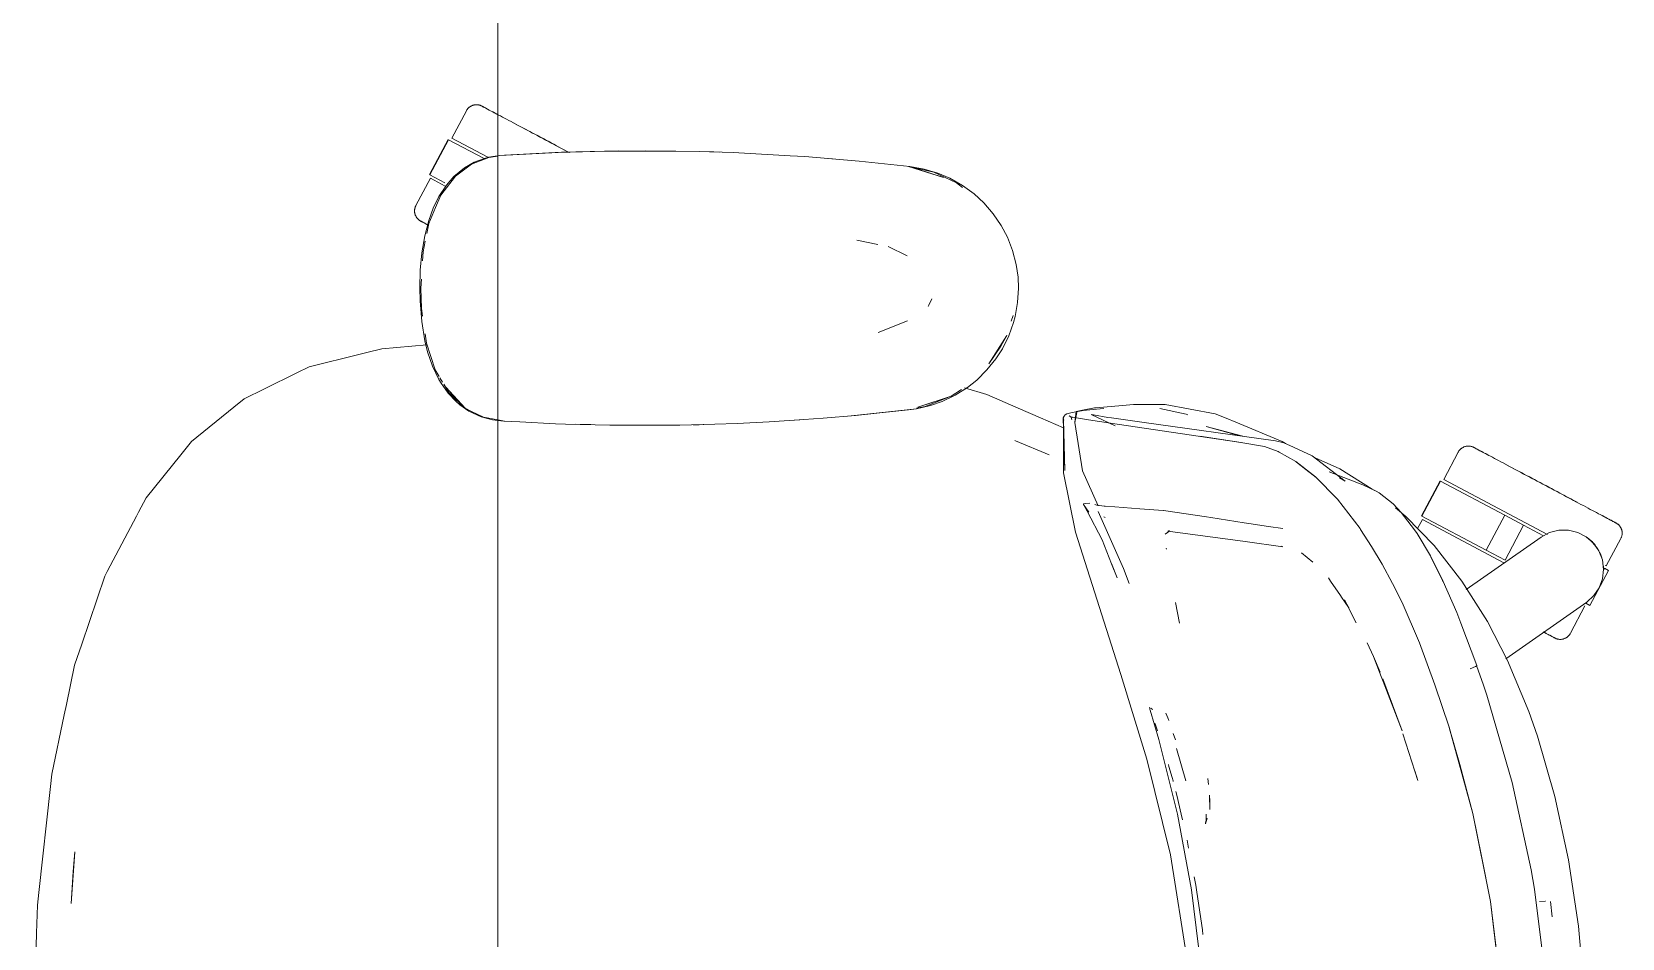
# Model space of a CAD drawing. Header units: millimetres. Extents: x 155927 to 326028, y -36033 to 97293.
# Drawn here: x 218077 to 218639, y 10470 to 10791 of the extents above; entities that cross this region are included whole.
import ezdxf

# ---------------------------------------------------------------- set-up
doc = ezdxf.new("R2010")
doc.units = ezdxf.units.MM
doc.header["$MEASUREMENT"] = 0
doc.layers.add('G-IMPT', color=8, linetype='CONTINUOUS', lineweight=9)
doc.layers.add('I-FURN', color=8, linetype='CONTINUOUS', lineweight=9)

msp = doc.modelspace()

# ---------------------------------------------------------------- linework, layer by layer
at = {"layer": 'G-IMPT'}
for p, q in [((218238.66, 10746.23), (218232.47, 10743.82)), ((218233.5, 10744.49), (218237.14, 10745.88)), ((218238.49, 10746.25), (218237.14, 10745.88)), ((218238.49, 10746.25), (218240.88, 10746.69)), ((218238.66, 10746.23), (218241.83, 10746.71)), ((218242.53, 10746.95), (218240.88, 10746.69)), ((218264.31, 10748.03), (218242.53, 10746.95)), ((218263.1, 10747.99), (218242.53, 10746.95)), ((218242.53, 10746.95), (218244.13, 10747.06)), ((218264.31, 10748.03), (218244.13, 10747.06)), ((218284.5, 10748.5), (218263.1, 10747.99)), ((218274.66, 10748.34), (218263.1, 10747.99)), ((218263.1, 10747.99), (218264.31, 10748.03)), ((218284.5, 10748.5), (218264.31, 10748.03)), ((218274.66, 10748.34), (218293.89, 10748.54)), ((218284.5, 10748.5), (218274.66, 10748.34)), ((218304.68, 10748.45), (218274.66, 10748.34)), ((218282.46, 10748.48), (218280.55, 10748.41)), ((218284.61, 10748.46), (218282.46, 10748.48)), ((218304.68, 10748.45), (218284.5, 10748.5)), ((218304.68, 10748.45), (218293.89, 10748.54)), ((218304.68, 10748.45), (218313.1, 10748.29)), ((218324.86, 10747.9), (218313.1, 10748.29)), ((218318.04, 10748.15), (218316.54, 10748.16)), ((218319.97, 10748.04), (218318.04, 10748.15)), ((218324.86, 10747.9), (218330.88, 10747.64)), ((218345.02, 10746.83), (218330.88, 10747.64)), ((218350.11, 10746.51), (218345.02, 10746.83)), ((218350.11, 10746.51), (218365.17, 10745.26)), ((218358.29, 10745.86), (218359.97, 10745.69)), ((218365.17, 10745.26), (218369.3, 10744.91)), ((218226.84, 10739.65), (218221.63, 10732.86)), ((218230.06, 10742.53), (218226.32, 10739.45)), ((218232.47, 10743.82), (218226.84, 10739.65)), ((218233.5, 10744.49), (218230.06, 10742.53)), ((218369.3, 10744.91), (218387.22, 10743.01)), ((218386.71, 10743.01), (218399.17, 10739.18)), ((218386.71, 10743.01), (218390.03, 10742.09)), ((218387.22, 10743.01), (218392.27, 10742.11)), ((218395.68, 10740.97), (218387.28, 10742.88)), ((218399.17, 10739.18), (218390.03, 10742.09)), ((218397.13, 10740.65), (218392.27, 10742.11)), ((218395.68, 10740.97), (218403.74, 10737.23)), ((218401.37, 10738.84), (218397.13, 10740.65)), ((218221, 10732.37), (218223.66, 10736.41)), ((218223.66, 10736.41), (218226.32, 10739.45)), ((218401.37, 10738.84), (218405.81, 10736.32)), ((218405.85, 10735.63), (218403.74, 10737.23)), ((218409.89, 10733.33), (218405.81, 10736.32)), ((218217.43, 10723.96), (218219.02, 10728.29)), ((218217.46, 10722.84), (218219.79, 10728.47)), ((218221, 10732.37), (218219.02, 10728.29)), ((218221.63, 10732.86), (218219.79, 10728.47)), ((218409.89, 10733.33), (218413.33, 10730.16)), ((218416.65, 10726.33), (218413.33, 10730.16)), ((218217.43, 10723.96), (218216, 10718.48)), ((218217.46, 10722.84), (218216.75, 10719.38)), ((218419.48, 10722.16), (218416.65, 10726.33)), ((218215, 10712.55), (218216, 10718.48)), ((218419.48, 10722.16), (218421.67, 10718)), ((218421.67, 10718), (218423.51, 10713.29)), ((218215, 10712.55), (218214.44, 10706.4)), ((218215.42, 10712.88), (218215.22, 10709.68)), ((218216.19, 10716.63), (218215.42, 10712.88)), ((218368.51, 10717.04), (218375.94, 10715.47)), ((218386.34, 10711.44), (218379.56, 10714.7)), ((218424.77, 10708.42), (218423.51, 10713.29)), ((218214.26, 10700.06), (218214.44, 10706.4)), ((218424.77, 10708.42), (218425.42, 10703.91)), ((218214.82, 10703.17), (218214.63, 10700.06)), ((218425.59, 10700.06), (218425.42, 10703.91)), ((218214.35, 10695.55), (218214.26, 10700.06)), ((218214.35, 10695.55), (218214.92, 10688.24)), ((218214.86, 10692.89), (218214.63, 10700.06)), ((218394.97, 10696.23), (218393.96, 10694.01)), ((218425.29, 10695.02), (218424.41, 10690.07)), ((218425.59, 10700.06), (218425.29, 10695.02)), ((218214.86, 10692.89), (218215.26, 10690.11)), ((218393.96, 10694.01), (218393.66, 10693.56)), ((218423.05, 10688.38), (218423.67, 10690.41)), ((218424.41, 10690.07), (218423.85, 10687.94)), ((218216.04, 10681.47), (218214.92, 10688.24)), ((218216.13, 10683.92), (218216.59, 10680.63)), ((218376.01, 10684.34), (218386.43, 10688.48)), ((218422.14, 10683.17), (218423.85, 10687.94)), ((218200.84, 10678.57), (218195.55, 10677.27)), ((218216.72, 10680.01), (218200.84, 10678.57)), ((218217.02, 10677.55), (218216.04, 10681.47)), ((218216.59, 10680.63), (218219.62, 10671.24)), ((218421.49, 10683.26), (218415.17, 10673.31)), ((218419.33, 10679.59), (218415.17, 10673.31)), ((218419.9, 10678.66), (218417.63, 10675.11)), ((218421.49, 10683.26), (218419.33, 10679.59)), ((218422.14, 10683.17), (218419.9, 10678.66)), ((218170.88, 10670.14), (218175.24, 10672.29)), ((218175.24, 10672.29), (218193.18, 10676.69)), ((218193.18, 10676.69), (218195.55, 10677.27)), ((218217.02, 10677.55), (218218.76, 10672.46)), ((218218.76, 10672.46), (218220.96, 10667.82)), ((218414.44, 10671.14), (218417.63, 10675.11)), ((218170.88, 10670.14), (218159.41, 10664.49)), ((218219.62, 10671.24), (218221.09, 10668.79)), ((218220.96, 10667.82), (218221.77, 10666.45)), ((218221.37, 10668.32), (218222.23, 10666.88)), ((218410.84, 10667.59), (218407.53, 10664.96)), ((218414.44, 10671.14), (218410.84, 10667.59)), ((218148.59, 10657.99), (218152.24, 10660.97)), ((218152.24, 10660.97), (218159.41, 10664.49)), ((218224.21, 10662.99), (218221.77, 10666.45)), ((218222.7, 10666.09), (218224.58, 10662.94)), ((218223.39, 10665.03), (218224.67, 10663.56)), ((218223.39, 10665.03), (218230.29, 10657.64)), ((218227.08, 10659.95), (218224.21, 10662.99)), ((218224.58, 10662.94), (218230.29, 10657.64)), ((218224.8, 10663.4), (218227.88, 10659.87)), ((218401.88, 10661.84), (218390.03, 10658.02)), ((218399.17, 10660.94), (218390.03, 10658.02)), ((218392.66, 10658.23), (218401.88, 10661.84)), ((218403.2, 10662.23), (218398.62, 10660.04)), ((218401.88, 10661.84), (218399.17, 10660.94)), ((218401.88, 10661.84), (218405.46, 10664.26)), ((218403.2, 10662.23), (218407.53, 10664.96)), ((218414.36, 10662.52), (218406.54, 10664.78)), ((218414.36, 10662.52), (218425.49, 10657.66)), ((218148.59, 10657.99), (218133.64, 10645.82)), ((218227.08, 10659.95), (218228.4, 10658.81)), ((218230.29, 10657.64), (218227.88, 10659.87)), ((218231.62, 10656.61), (218228.4, 10658.81)), ((218232.53, 10656.53), (218230.29, 10657.64)), ((218231.62, 10656.61), (218235.95, 10654.62)), ((218232.53, 10656.53), (218236.79, 10654.43)), ((218389.53, 10657.44), (218366.57, 10654.98)), ((218366.57, 10654.98), (218386.71, 10657.11)), ((218389.53, 10657.44), (218368.09, 10655.09)), ((218389.53, 10657.44), (218386.71, 10657.11)), ((218389.53, 10657.44), (218394.49, 10658.6)), ((218389.6, 10657.66), (218392.66, 10658.23)), ((218398.62, 10660.04), (218394.49, 10658.6)), ((218425.49, 10657.66), (218433.32, 10654.24)), ((218442.12, 10655.3), (218441.75, 10654.8)), ((218442.12, 10655.3), (218442.66, 10655.62)), ((218444.52, 10656.17), (218442.66, 10655.62)), ((218447.8, 10656.7), (218444.52, 10656.17)), ((218446.13, 10656.11), (218445.44, 10652.53)), ((218445.5, 10652.56), (218445.89, 10656.52)), ((218446.13, 10656.11), (218445.5, 10652.56)), ((218448.21, 10656.96), (218445.89, 10656.52)), ((218447.8, 10656.7), (218448.42, 10656.78)), ((218448.21, 10656.96), (218452.46, 10657.77)), ((218453.1, 10657.3), (218448.42, 10656.78)), ((218459.66, 10651.38), (218451.23, 10655.38)), ((218451.23, 10655.38), (218452.09, 10655.24)), ((218452.93, 10657.81), (218452.46, 10657.77)), ((218462.26, 10658.62), (218452.93, 10657.81)), ((218453.1, 10657.3), (218455.69, 10657.51)), ((218462.26, 10658.62), (218466.21, 10658.96)), ((218466.21, 10658.96), (218470.38, 10658.96)), ((218477.35, 10658.93), (218470.38, 10658.96)), ((218475.49, 10657.52), (218484.79, 10655.48)), ((218477.35, 10658.93), (218495.05, 10655.69)), ((218484.79, 10655.48), (218485.37, 10655.33)), ((218495.05, 10655.69), (218498.91, 10654.1)), ((218239.9, 10653.56), (218235.95, 10654.62)), ((218236.79, 10654.43), (218241.83, 10653.49)), ((218241.83, 10653.32), (218239.9, 10653.56)), ((218241.83, 10653.49), (218244.13, 10653.06)), ((218243.91, 10653.06), (218241.83, 10653.32)), ((218249.57, 10652.78), (218243.91, 10653.06)), ((218249.57, 10652.78), (218262.13, 10652.16)), ((218265.68, 10652.04), (218262.13, 10652.16)), ((218281.35, 10651.66), (218265.68, 10652.04)), ((218269.08, 10651.98), (218272.4, 10651.83)), ((218274.62, 10651.83), (218272.4, 10651.83)), ((218281.35, 10651.66), (218285.86, 10651.61)), ((218285.86, 10651.61), (218300.57, 10651.61)), ((218306.04, 10651.69), (218300.57, 10651.61)), ((218306.04, 10651.69), (218318.35, 10651.98)), ((218312.82, 10651.82), (218310.74, 10651.82)), ((218314.48, 10651.9), (218312.82, 10651.82)), ((218326.23, 10652.27), (218318.35, 10651.98)), ((218326.23, 10652.27), (218337.54, 10652.81)), ((218346.41, 10653.37), (218337.54, 10652.81)), ((218346.41, 10653.37), (218356.69, 10654.1)), ((218348.45, 10653.51), (218346.55, 10653.42)), ((218348.45, 10653.51), (218349.87, 10653.64)), ((218368.09, 10655.09), (218356.69, 10654.1)), ((218433.32, 10654.24), (218441.49, 10650.67)), ((218441.35, 10654.23), (218441.75, 10654.8)), ((218441.35, 10654.23), (218441.54, 10653.36)), ((218441.97, 10635.67), (218441.38, 10654.11)), ((218441.38, 10654.11), (218441.48, 10653.65)), ((218441.97, 10635.67), (218441.48, 10653.65)), ((218441.53, 10634.78), (218441.48, 10653.65)), ((218441.48, 10653.65), (218441.52, 10653.48)), ((218441.54, 10653.36), (218441.52, 10653.48)), ((218444.01, 10654.57), (218443.51, 10654.97)), ((218444.61, 10654.41), (218443.51, 10654.97)), ((218444.61, 10654.41), (218443.99, 10654.58)), ((218443.99, 10654.58), (218450.26, 10653.47)), ((218444.33, 10654.03), (218444.01, 10654.57)), ((218444.33, 10654.03), (218444.41, 10653.54)), ((218448.16, 10635.48), (218445.44, 10652.53)), ((218458.11, 10652.36), (218450.26, 10653.47)), ((218452.09, 10655.24), (218457.11, 10654.4)), ((218457.11, 10654.4), (218458.41, 10654.19)), ((218488.98, 10647.8), (218458.11, 10652.36)), ((218469.07, 10652.75), (218458.41, 10654.19)), ((218469.07, 10652.75), (218516.29, 10646.07)), ((218491.87, 10651.2), (218503.76, 10647.85)), ((218491.87, 10651.2), (218504.82, 10647.7)), ((218502.27, 10652.71), (218498.91, 10654.1)), ((218518.72, 10645.91), (218502.27, 10652.71)), ((218133.64, 10645.82), (218129.88, 10641.16)), ((218424.26, 10646.24), (218424.53, 10646.14)), ((218436.38, 10641.21), (218424.53, 10646.14)), ((218488.98, 10647.8), (218504.17, 10645.48)), ((218489.59, 10647.71), (218504.75, 10645.41)), ((218489.59, 10647.71), (218504.17, 10645.48)), ((218512.42, 10644.11), (218504.75, 10645.41)), ((218517.21, 10642.36), (218512.42, 10644.11)), ((218516.29, 10646.07), (218519.28, 10645.43)), ((218519.89, 10645.14), (218518.72, 10645.91)), ((218522.65, 10643.86), (218519.28, 10645.43)), ((218117.68, 10626.02), (218129.88, 10641.16)), ((218517.21, 10642.36), (218517.63, 10642.14)), ((218523.47, 10638.86), (218517.63, 10642.14)), ((218529.22, 10640.8), (218522.65, 10643.86)), ((218530.43, 10633.44), (218523.47, 10638.86)), ((218523.69, 10638.53), (218530.64, 10633.13)), ((218523.69, 10638.53), (218527.07, 10635.94)), ((218540.87, 10631.88), (218529.22, 10640.8)), ((218538.98, 10636.17), (218530.35, 10640.15)), ((218445.72, 10613.82), (218441.53, 10634.78)), ((218448.16, 10635.48), (218453.74, 10623.19)), ((218530.64, 10633.13), (218527.07, 10635.94)), ((218530.43, 10633.44), (218538.17, 10625.54)), ((218535.22, 10635.11), (218547.12, 10630.6)), ((218540.87, 10631.88), (218538.92, 10632.99)), ((218550.43, 10629.05), (218538.98, 10636.17)), ((218549.35, 10629.53), (218547.12, 10630.6)), ((218551.79, 10628.36), (218549.35, 10629.53)), ((218550.43, 10629.05), (218551.2, 10628.55)), ((218551.79, 10628.36), (218552.92, 10627.74)), ((218552.92, 10627.74), (218557.79, 10623.88)), ((218117.68, 10626.02), (218114.97, 10620.89)), ((218448.52, 10623.67), (218448.48, 10623.5)), ((218448.54, 10623.8), (218448.52, 10623.67)), ((218448.52, 10623.67), (218450.36, 10620.97)), ((218448.52, 10623.67), (218449.87, 10621.22)), ((218449.23, 10623.95), (218448.54, 10623.8)), ((218450.76, 10624.11), (218449.23, 10623.95)), ((218452.5, 10623.64), (218453.27, 10623.36)), ((218453.33, 10623.34), (218453.27, 10623.36)), ((218455.79, 10623.05), (218453.33, 10623.34)), ((218455.79, 10623.05), (218456.16, 10623.01)), ((218459.57, 10622.76), (218456.16, 10623.01)), ((218459.57, 10622.76), (218468.42, 10622.13)), ((218476.66, 10621.51), (218468.42, 10622.13)), ((218538.17, 10625.54), (218546.19, 10615.1)), ((218560.68, 10620.85), (218557.79, 10623.88)), ((218558.68, 10622.44), (218562.35, 10619.43)), ((218114.24, 10619.52), (218103.94, 10600.01)), ((218114.24, 10619.52), (218114.97, 10620.89)), ((218455.15, 10611.11), (218449.87, 10621.22)), ((218462.7, 10601), (218453.77, 10621.16)), ((218456.15, 10618.99), (218455.71, 10619.26)), ((218476.74, 10621.5), (218476.66, 10621.51)), ((218476.74, 10621.5), (218491.96, 10619.29)), ((218491.96, 10619.29), (218493.51, 10619.04)), ((218493.51, 10619.04), (218505.28, 10617.17)), ((218506.94, 10616.91), (218505.28, 10617.17)), ((218513.78, 10615.85), (218506.94, 10616.91)), ((218560.68, 10620.85), (218565.4, 10614.72)), ((218562.35, 10619.43), (218572.31, 10609.14)), ((218461.71, 10563.58), (218445.72, 10613.82)), ((218455.15, 10611.11), (218458.4, 10602.64)), ((218477.4, 10613.12), (218478.96, 10614.36)), ((218478.25, 10614.23), (218478.52, 10614.28)), ((218505.59, 10610.5), (218478.25, 10614.23)), ((218478.75, 10614.32), (218478.52, 10614.28)), ((218505.59, 10610.5), (218518.94, 10608.72)), ((218513.78, 10615.85), (218518.85, 10615.1)), ((218546.19, 10615.1), (218546.36, 10614.84)), ((218550.24, 10608.75), (218546.36, 10614.84)), ((218565.4, 10614.72), (218566.26, 10613.43)), ((218570.99, 10605.44), (218566.26, 10613.43)), ((218477.75, 10608.17), (218477.8, 10607.82)), ((218518.94, 10608.72), (218518.47, 10608.86)), ((218529.44, 10603.22), (218525.53, 10606.55)), ((218550.24, 10608.75), (218554.01, 10602.52)), ((218575.3, 10596.83), (218570.99, 10605.44)), ((218575.52, 10596.38), (218570.99, 10605.44)), ((218570.99, 10605.44), (218571.3, 10604.84)), ((218575.52, 10596.38), (218571.3, 10604.84)), ((218582.12, 10596.54), (218572.31, 10609.14)), ((218103.94, 10600.01), (218103.07, 10598.35)), ((218460.42, 10597.74), (218458.39, 10602.84)), ((218458.39, 10602.84), (218460.19, 10598.31)), ((218458.4, 10602.64), (218460.42, 10597.74)), ((218464.69, 10595.75), (218462.7, 10601)), ((218557.58, 10595.73), (218554.01, 10602.52)), ((218094.92, 10574.26), (218103.07, 10598.35)), ((218535.71, 10596.58), (218534.96, 10597.69)), ((218539.21, 10591.45), (218535.71, 10596.58)), ((218557.58, 10595.73), (218560.97, 10589)), ((218575.3, 10596.83), (218575.52, 10596.38)), ((218575.52, 10596.38), (218580.29, 10585.43)), ((218582.12, 10596.54), (218591.09, 10582.24)), ((218482.43, 10581.69), (218481.02, 10588.95)), ((218539.6, 10590.87), (218539.21, 10591.45)), ((218542.16, 10587.12), (218539.6, 10590.87)), ((218542.16, 10587.12), (218540.66, 10589.89)), ((218544.83, 10581.81), (218540.66, 10589.89)), ((218567.14, 10574.77), (218560.97, 10589)), ((218580.29, 10585.43), (218581.77, 10581.75)), ((218581.77, 10581.75), (218587.34, 10566.78)), ((218591.09, 10582.24), (218598.18, 10568.47)), ((218094.92, 10574.26), (218092.4, 10566.82)), ((218548.72, 10574.74), (218550.91, 10569.9)), ((218567.14, 10574.77), (218572.6, 10559.89)), ((218089.53, 10553), (218092.4, 10566.82)), ((218550.91, 10569.9), (218553.22, 10564.45)), ((218550.91, 10569.9), (218553.64, 10562.81)), ((218586.08, 10566), (218585.02, 10565.58)), ((218585.02, 10565.58), (218585.61, 10565.8)), ((218586.08, 10566), (218585.61, 10565.8)), ((218586.08, 10566), (218586.9, 10566.38)), ((218586.08, 10566), (218586.72, 10566.28)), ((218586.72, 10566.28), (218586.9, 10566.38)), ((218587.31, 10566.65), (218586.9, 10566.38)), ((218586.9, 10566.38), (218587.3, 10566.61)), ((218587.31, 10566.65), (218587.3, 10566.61)), ((218587.34, 10566.78), (218587.31, 10566.65)), ((218587.31, 10566.65), (218587.31, 10566.78)), ((218587.31, 10566.78), (218589.71, 10559.85)), ((218605.7, 10550.49), (218598.18, 10568.47)), ((218461.71, 10563.58), (218470.89, 10533.61)), ((218554.3, 10561.09), (218553.64, 10562.81)), ((218561.01, 10543.64), (218554.19, 10562.05)), ((218561.01, 10543.64), (218554.3, 10561.09)), ((218577.61, 10544.98), (218572.6, 10559.89)), ((218590.91, 10556.25), (218589.71, 10559.85)), ((218599.85, 10525.42), (218590.91, 10556.25)), ((218088.77, 10549.32), (218084.42, 10528.38)), ((218088.77, 10549.32), (218089.53, 10553)), ((218471.94, 10552.01), (218471.85, 10551.78)), ((218471.85, 10551.78), (218471.91, 10551.55)), ((218471.91, 10551.55), (218471.98, 10551.26)), ((218471.98, 10551.26), (218472.05, 10550.99)), ((218475.12, 10540.56), (218472.05, 10550.99)), ((218472.94, 10551.24), (218472.33, 10551.63)), ((218472.94, 10551.24), (218472.73, 10551.39)), ((218478.25, 10548.31), (218477.64, 10549.97)), ((218608.77, 10541.76), (218605.7, 10550.49)), ((218473.96, 10545.76), (218473.72, 10546.42)), ((218473.96, 10545.76), (218474.71, 10543.66)), ((218478.25, 10548.31), (218478.62, 10547.3)), ((218581.34, 10531.73), (218577.57, 10544.89)), ((218585.99, 10514.48), (218577.57, 10544.89)), ((218585.99, 10514.48), (218577.61, 10544.98)), ((218481.67, 10514.24), (218475.12, 10540.56)), ((218480.96, 10540.55), (218480.24, 10542.77)), ((218481.41, 10537.46), (218484.61, 10526.02)), ((218566.54, 10526.17), (218561.29, 10542.65)), ((218608.77, 10541.76), (218614.95, 10520.52)), ((218479.21, 10499.92), (218470.89, 10533.61)), ((218478.7, 10531.13), (218478.5, 10531.82)), ((218084.42, 10528.38), (218083.93, 10523.96)), ((218479.82, 10527.14), (218478.7, 10531.13)), ((218479.82, 10527.14), (218480.14, 10526)), ((218492.7, 10524.74), (218492.48, 10526.84)), ((218566.54, 10526.17), (218565.47, 10529.6)), ((218581.34, 10531.73), (218585.99, 10514.48)), ((218079.8, 10486.52), (218083.93, 10523.96)), ((218480.14, 10526), (218480.18, 10525.82)), ((218481.44, 10520.98), (218481.1, 10522.27)), ((218481.44, 10520.98), (218482.99, 10514.23)), ((218493.1, 10515.89), (218493.01, 10520.95)), ((218493.01, 10520.95), (218493.09, 10518.67)), ((218599.85, 10525.42), (218606.52, 10494.63)), ((218493.1, 10515.89), (218493.09, 10518.67)), ((218614.95, 10520.52), (218619.76, 10498.15)), ((218481.67, 10514.24), (218486.6, 10487.57)), ((218483.45, 10512.25), (218482.99, 10514.23)), ((218491.56, 10510.83), (218492.24, 10512.78)), ((218491.77, 10511.88), (218491.56, 10510.83)), ((218491.78, 10512.07), (218491.81, 10514.19)), ((218491.82, 10514.05), (218491.81, 10514.19)), ((218585.99, 10514.48), (218592.17, 10483.35)), ((218585.99, 10514.48), (218589.07, 10499.46)), ((218585.99, 10514.48), (218592.16, 10483.43)), ((218485.65, 10502.2), (218485.11, 10505.02)), ((218091.2, 10482.68), (218092.45, 10500.96)), ((218092.45, 10500.96), (218091.84, 10494.01)), ((218479.21, 10499.92), (218485.2, 10462.01)), ((218592.17, 10483.35), (218589.07, 10499.46)), ((218619.76, 10498.15), (218623.25, 10474.73)), ((218091.2, 10482.68), (218091.84, 10494.01)), ((218607.7, 10487.71), (218606.52, 10494.63)), ((218486.6, 10487.57), (218489.9, 10460.65)), ((218487.57, 10492.1), (218488.13, 10489.2)), ((218488.37, 10487.57), (218488.13, 10489.2)), ((218489.22, 10481.94), (218488.37, 10487.57)), ((218611.52, 10457.54), (218607.7, 10487.71)), ((218079, 10472.2), (218079.32, 10482.15)), ((218079.8, 10486.52), (218079.32, 10482.15)), ((218489.22, 10481.94), (218490.52, 10473.42)), ((218595.99, 10451.84), (218592.16, 10483.43)), ((218595.95, 10451.8), (218592.17, 10483.35)), ((218592.17, 10483.35), (218594.11, 10467.88)), ((218609.5, 10483.39), (218611.59, 10483.47)), ((218611.59, 10483.47), (218611.48, 10483.47)), ((218613.35, 10483.44), (218614, 10478.02)), ((218079, 10472.2), (218077.29, 10420.02)), ((218490.52, 10473.42), (218490.7, 10471.76)), ((218623.25, 10474.73), (218625.51, 10449.16))]:
    msp.add_line(p, q, dxfattribs=at)
at = {"layer": 'I-FURN'}
for p, q in [((218241.83, 9375.6), (218241.83, 10975.6)), ((218241.83, 10975.6), (218241.83, 9375.6)), ((218230.7, 10762.69), (218225.55, 10753)), ((218230.7, 10762.69), (218230.78, 10762.83)), ((218230.78, 10762.83), (218230.86, 10762.97)), ((218230.86, 10762.97), (218230.95, 10763.1)), ((218230.95, 10763.1), (218231.04, 10763.23)), ((218231.04, 10763.23), (218231.14, 10763.36)), ((218231.14, 10763.36), (218231.25, 10763.48)), ((218231.25, 10763.48), (218231.36, 10763.6)), ((218231.36, 10763.6), (218231.47, 10763.71)), ((218231.47, 10763.71), (218231.59, 10763.82)), ((218231.59, 10763.82), (218231.71, 10763.93)), ((218231.71, 10763.93), (218231.84, 10764.02)), ((218231.84, 10764.02), (218231.97, 10764.12)), ((218231.97, 10764.12), (218232.11, 10764.21)), ((218232.11, 10764.21), (218232.25, 10764.29)), ((218232.25, 10764.29), (218232.39, 10764.37)), ((218232.39, 10764.37), (218232.53, 10764.44)), ((218232.53, 10764.44), (218232.68, 10764.51)), ((218232.68, 10764.51), (218232.83, 10764.57)), ((218232.83, 10764.57), (218232.98, 10764.62)), ((218232.98, 10764.62), (218233.13, 10764.67)), ((218233.13, 10764.67), (218233.29, 10764.71)), ((218233.29, 10764.71), (218233.45, 10764.74)), ((218233.45, 10764.74), (218233.6, 10764.77)), ((218233.6, 10764.77), (218233.76, 10764.8)), ((218233.76, 10764.8), (218233.92, 10764.81)), ((218233.92, 10764.81), (218234.09, 10764.82)), ((218234.09, 10764.82), (218234.25, 10764.83)), ((218234.25, 10764.83), (218234.41, 10764.82)), ((218234.41, 10764.82), (218234.57, 10764.81)), ((218234.57, 10764.81), (218234.73, 10764.8)), ((218234.73, 10764.8), (218234.89, 10764.78)), ((218234.89, 10764.78), (218235.05, 10764.75)), ((218235.05, 10764.75), (218235.2, 10764.71)), ((218235.2, 10764.71), (218235.36, 10764.67)), ((218235.36, 10764.67), (218235.51, 10764.62)), ((218235.51, 10764.62), (218235.67, 10764.57)), ((218235.67, 10764.57), (218235.82, 10764.51)), ((218235.82, 10764.51), (218235.96, 10764.45)), ((218235.96, 10764.45), (218236.11, 10764.38)), ((218236.11, 10764.38), (218236.15, 10764.36)), ((218236.15, 10764.36), (218236.17, 10764.34)), ((218236.15, 10764.35), (218236.15, 10764.36)), ((218236.19, 10764.33), (218236.15, 10764.35)), ((218236.17, 10764.34), (218236.23, 10764.31)), ((218236.28, 10764.29), (218236.19, 10764.33)), ((218236.23, 10764.31), (218236.33, 10764.26)), ((218236.4, 10764.22), (218236.28, 10764.29)), ((218236.33, 10764.26), (218236.47, 10764.18)), ((218236.56, 10764.14), (218236.4, 10764.22)), ((218236.47, 10764.18), (218236.65, 10764.09)), ((218236.76, 10764.03), (218236.56, 10764.14)), ((218236.65, 10764.09), (218236.87, 10763.97)), ((218237, 10763.9), (218236.76, 10764.03)), ((218236.87, 10763.97), (218237.13, 10763.83)), ((218237.28, 10763.75), (218237, 10763.9)), ((218237.13, 10763.83), (218237.42, 10763.68)), ((218237.6, 10763.58), (218237.28, 10763.75)), ((218237.42, 10763.68), (218237.76, 10763.5)), ((218237.96, 10763.39), (218237.6, 10763.58)), ((218237.76, 10763.5), (218238.13, 10763.3)), ((218238.35, 10763.18), (218237.96, 10763.39)), ((218238.13, 10763.3), (218238.54, 10763.08)), ((218238.78, 10762.96), (218238.35, 10763.18)), ((218238.54, 10763.08), (218238.99, 10762.84)), ((218239.24, 10762.71), (218238.78, 10762.96)), ((218238.99, 10762.84), (218239.47, 10762.59)), ((218239.74, 10762.44), (218239.24, 10762.71)), ((218239.47, 10762.59), (218239.99, 10762.31)), ((218240.28, 10762.16), (218239.74, 10762.44)), ((218239.99, 10762.31), (218240.54, 10762.02)), ((218240.85, 10761.86), (218240.28, 10762.16)), ((218240.54, 10762.02), (218241.12, 10761.71)), ((218241.45, 10761.54), (218240.85, 10761.86)), ((218242.08, 10761.2), (218241.45, 10761.54)), ((218242.75, 10760.85), (218242.08, 10761.2)), ((218243.44, 10760.48), (218242.75, 10760.85)), ((218244.16, 10760.09), (218243.44, 10760.48)), ((218244.91, 10759.69), (218244.16, 10760.09)), ((218245.69, 10759.28), (218244.91, 10759.69)), ((218246.49, 10758.86), (218245.69, 10759.28)), ((218247.32, 10758.42), (218246.49, 10758.86)), ((218246.87, 10758.65), (218247.7, 10758.21)), ((218248.16, 10757.97), (218247.32, 10758.42)), ((218247.7, 10758.21), (218248.56, 10757.76)), ((218249.03, 10757.51), (218248.16, 10757.97)), ((218248.56, 10757.76), (218249.44, 10757.29)), ((218249.92, 10757.03), (218249.03, 10757.51)), ((218249.44, 10757.29), (218250.33, 10756.81)), ((218250.82, 10756.55), (218249.92, 10757.03)), ((218250.33, 10756.81), (218251.25, 10756.33)), ((218251.75, 10756.06), (218250.82, 10756.55)), ((218224.25, 10752.56), (218217.68, 10740.2)), ((218217.85, 10740.11), (218224.42, 10752.47)), ((218224.42, 10752.47), (218236.93, 10745.82)), ((218238.21, 10746.27), (218225.55, 10753)), ((218251.25, 10756.33), (218252.18, 10755.83)), ((218252.68, 10755.56), (218251.75, 10756.06)), ((218252.18, 10755.83), (218253.12, 10755.33)), ((218253.64, 10755.06), (218252.68, 10755.56)), ((218253.12, 10755.33), (218254.08, 10754.82)), ((218254.6, 10754.54), (218253.64, 10755.06)), ((218254.08, 10754.82), (218255.05, 10754.31)), ((218255.57, 10754.03), (218254.6, 10754.54)), ((218255.05, 10754.31), (218256.02, 10753.79)), ((218256.56, 10753.5), (218255.57, 10754.03)), ((218256.02, 10753.79), (218257.01, 10753.26)), ((218257.55, 10752.98), (218256.56, 10753.5)), ((218257.01, 10753.26), (218258.01, 10752.73)), ((218258.54, 10752.45), (218257.55, 10752.98)), ((218258.01, 10752.73), (218259.01, 10752.2)), ((218259.55, 10751.91), (218258.54, 10752.45)), ((218259.01, 10752.2), (218260.01, 10751.67)), ((218260.55, 10751.38), (218259.55, 10751.91)), ((218260.01, 10751.67), (218261.01, 10751.13)), ((218261.56, 10750.85), (218260.55, 10751.38)), ((218261.01, 10751.13), (218262.02, 10750.6)), ((218262.56, 10750.31), (218261.56, 10750.85)), ((218262.02, 10750.6), (218263.02, 10750.07)), ((218263.56, 10749.78), (218262.56, 10750.31)), ((218263.02, 10750.07), (218264.02, 10749.53)), ((218264.56, 10749.25), (218263.56, 10749.78)), ((218264.02, 10749.53), (218265.02, 10749)), ((218265.56, 10748.72), (218264.56, 10749.25)), ((218265.02, 10749), (218266.01, 10748.48)), ((218266.54, 10748.19), (218265.56, 10748.72)), ((218266.01, 10748.48), (218267, 10747.95)), ((218223.14, 10737.29), (218217.85, 10740.11)), ((218218.04, 10738.88), (218212.89, 10729.19)), ((218223.23, 10736.12), (218218.04, 10738.88)), ((218212.53, 10728.25), (218212.57, 10728.4)), ((218212.57, 10728.4), (218212.62, 10728.56)), ((218212.62, 10728.56), (218212.67, 10728.71)), ((218212.67, 10728.71), (218212.73, 10728.86)), ((218212.73, 10728.86), (218212.79, 10729.01)), ((218212.79, 10729.01), (218212.86, 10729.15)), ((218212.86, 10729.15), (218212.89, 10729.19)), ((218212.41, 10727.29), (218212.42, 10727.45)), ((218212.42, 10727.13), (218212.41, 10727.29)), ((218212.42, 10727.45), (218212.43, 10727.61)), ((218212.43, 10726.97), (218212.42, 10727.13)), ((218212.43, 10727.61), (218212.44, 10727.77)), ((218212.44, 10726.81), (218212.43, 10726.97)), ((218212.44, 10727.77), (218212.46, 10727.93)), ((218212.47, 10726.65), (218212.44, 10726.81)), ((218212.46, 10727.93), (218212.49, 10728.09)), ((218212.5, 10726.49), (218212.47, 10726.65)), ((218212.49, 10728.09), (218212.53, 10728.25)), ((218212.53, 10726.33), (218212.5, 10726.49)), ((218212.57, 10726.18), (218212.53, 10726.33)), ((218212.62, 10726.02), (218212.57, 10726.18)), ((218212.67, 10725.87), (218212.62, 10726.02)), ((218212.73, 10725.72), (218212.67, 10725.87)), ((218212.8, 10725.57), (218212.73, 10725.72)), ((218212.87, 10725.43), (218212.8, 10725.57)), ((218212.95, 10725.29), (218212.87, 10725.43)), ((218213.03, 10725.15), (218212.95, 10725.29)), ((218213.12, 10725.02), (218213.03, 10725.15)), ((218213.22, 10724.88), (218213.12, 10725.02)), ((218213.32, 10724.76), (218213.22, 10724.88)), ((218213.42, 10724.63), (218213.32, 10724.76)), ((218213.53, 10724.52), (218213.42, 10724.63)), ((218213.64, 10724.4), (218213.53, 10724.52)), ((218213.76, 10724.29), (218213.64, 10724.4)), ((218213.88, 10724.19), (218213.76, 10724.29)), ((218214.01, 10724.09), (218213.88, 10724.19)), ((218214.14, 10723.99), (218214.01, 10724.09)), ((218214.27, 10723.9), (218214.14, 10723.99)), ((218214.41, 10723.82), (218214.27, 10723.9)), ((218214.55, 10723.74), (218214.41, 10723.82)), ((218214.56, 10723.74), (218214.55, 10723.74)), ((218214.55, 10723.74), (218214.57, 10723.73)), ((218214.6, 10723.71), (218214.56, 10723.74)), ((218214.57, 10723.73), (218214.63, 10723.7)), ((218214.68, 10723.67), (218214.6, 10723.71)), ((218214.63, 10723.7), (218214.73, 10723.64)), ((218214.8, 10723.61), (218214.68, 10723.67)), ((218214.73, 10723.64), (218214.87, 10723.57)), ((218214.96, 10723.52), (218214.8, 10723.61)), ((218214.87, 10723.57), (218215.05, 10723.47)), ((218215.17, 10723.41), (218214.96, 10723.52)), ((218215.05, 10723.47), (218215.27, 10723.36)), ((218215.41, 10723.28), (218215.17, 10723.41)), ((218215.27, 10723.36), (218215.53, 10723.22)), ((218215.69, 10723.14), (218215.41, 10723.28)), ((218215.53, 10723.22), (218215.83, 10723.06)), ((218216, 10722.97), (218215.69, 10723.14)), ((218215.83, 10723.06), (218216.16, 10722.88)), ((218216.36, 10722.78), (218216, 10722.97)), ((218216.16, 10722.88), (218216.54, 10722.68)), ((218216.75, 10722.57), (218216.36, 10722.78)), ((218216.54, 10722.68), (218216.95, 10722.47)), ((218217.18, 10722.34), (218216.75, 10722.57)), ((218583.11, 10644.06), (218583.26, 10644.11)), ((218583.26, 10644.11), (218583.42, 10644.15)), ((218583.42, 10644.15), (218583.58, 10644.19)), ((218583.58, 10644.19), (218583.73, 10644.21)), ((218583.73, 10644.21), (218583.89, 10644.24)), ((218583.89, 10644.24), (218584.05, 10644.25)), ((218584.05, 10644.25), (218584.22, 10644.26)), ((218584.22, 10644.26), (218584.38, 10644.27)), ((218584.38, 10644.27), (218584.54, 10644.26)), ((218584.54, 10644.26), (218584.7, 10644.26)), ((218584.7, 10644.26), (218584.86, 10644.24)), ((218584.86, 10644.24), (218585.02, 10644.22)), ((218585.02, 10644.22), (218585.18, 10644.19)), ((218585.18, 10644.19), (218585.33, 10644.15)), ((218585.33, 10644.15), (218585.49, 10644.11)), ((218585.49, 10644.11), (218585.64, 10644.07)), ((218580.83, 10642.13), (218575.68, 10632.44)), ((218580.83, 10642.13), (218580.91, 10642.27)), ((218580.91, 10642.27), (218580.99, 10642.41)), ((218580.99, 10642.41), (218581.08, 10642.54)), ((218581.08, 10642.54), (218581.17, 10642.67)), ((218581.17, 10642.67), (218581.27, 10642.8)), ((218581.27, 10642.8), (218581.38, 10642.92)), ((218581.38, 10642.92), (218581.49, 10643.04)), ((218581.49, 10643.04), (218581.6, 10643.15)), ((218581.6, 10643.15), (218581.72, 10643.26)), ((218581.72, 10643.26), (218581.84, 10643.37)), ((218581.84, 10643.37), (218581.97, 10643.46)), ((218581.97, 10643.46), (218582.1, 10643.56)), ((218582.1, 10643.56), (218582.24, 10643.65)), ((218582.24, 10643.65), (218582.38, 10643.73)), ((218582.38, 10643.73), (218582.52, 10643.81)), ((218582.52, 10643.81), (218582.66, 10643.88)), ((218582.66, 10643.88), (218582.81, 10643.95)), ((218582.81, 10643.95), (218582.96, 10644.01)), ((218582.96, 10644.01), (218583.11, 10644.06)), ((218585.64, 10644.07), (218585.8, 10644.01)), ((218585.8, 10644.01), (218585.95, 10643.95)), ((218585.95, 10643.95), (218586.09, 10643.89)), ((218586.09, 10643.89), (218586.24, 10643.82)), ((218586.24, 10643.82), (218586.28, 10643.8)), ((218586.28, 10643.8), (218586.3, 10643.79)), ((218586.28, 10643.79), (218586.28, 10643.8)), ((218586.32, 10643.77), (218586.28, 10643.79)), ((218586.3, 10643.79), (218586.36, 10643.75)), ((218586.41, 10643.73), (218586.32, 10643.77)), ((218586.36, 10643.75), (218586.46, 10643.7)), ((218586.53, 10643.66), (218586.41, 10643.73)), ((218586.46, 10643.7), (218586.6, 10643.63)), ((218586.69, 10643.58), (218586.53, 10643.66)), ((218586.6, 10643.63), (218586.78, 10643.53)), ((218586.89, 10643.47), (218586.69, 10643.58)), ((218586.78, 10643.53), (218587, 10643.41)), ((218587.13, 10643.34), (218586.89, 10643.47)), ((218587, 10643.41), (218587.26, 10643.28)), ((218587.41, 10643.19), (218587.13, 10643.34)), ((218587.26, 10643.28), (218587.55, 10643.12)), ((218587.73, 10643.02), (218587.41, 10643.19)), ((218587.55, 10643.12), (218587.89, 10642.94)), ((218588.09, 10642.83), (218587.73, 10643.02)), ((218587.89, 10642.94), (218588.26, 10642.74)), ((218588.48, 10642.63), (218588.09, 10642.83)), ((218588.26, 10642.74), (218588.67, 10642.52)), ((218588.91, 10642.4), (218588.48, 10642.63)), ((218588.67, 10642.52), (218589.12, 10642.29)), ((218589.37, 10642.15), (218588.91, 10642.4)), ((218589.12, 10642.29), (218589.6, 10642.03)), ((218589.87, 10641.88), (218589.37, 10642.15)), ((218589.6, 10642.03), (218590.12, 10641.75)), ((218590.41, 10641.6), (218589.87, 10641.88)), ((218590.12, 10641.75), (218590.67, 10641.46)), ((218590.98, 10641.3), (218590.41, 10641.6)), ((218590.67, 10641.46), (218591.25, 10641.15)), ((218591.58, 10640.98), (218590.98, 10641.3)), ((218592.21, 10640.64), (218591.58, 10640.98)), ((218592.88, 10640.29), (218592.21, 10640.64)), ((218593.57, 10639.92), (218592.88, 10640.29)), ((218594.29, 10639.53), (218593.57, 10639.92)), ((218595.04, 10639.13), (218594.29, 10639.53)), ((218595.82, 10638.72), (218595.04, 10639.13)), ((218596.62, 10638.3), (218595.82, 10638.72)), ((218597.45, 10637.86), (218596.62, 10638.3)), ((218597, 10638.1), (218597.83, 10637.65)), ((218598.29, 10637.41), (218597.45, 10637.86)), ((218597.83, 10637.65), (218598.69, 10637.2)), ((218599.16, 10636.95), (218598.29, 10637.41)), ((218598.69, 10637.2), (218599.57, 10636.73)), ((218600.05, 10636.47), (218599.16, 10636.95)), ((218599.57, 10636.73), (218600.46, 10636.25)), ((218600.95, 10635.99), (218600.05, 10636.47)), ((218600.46, 10636.25), (218601.38, 10635.77)), ((218601.88, 10635.5), (218600.95, 10635.99)), ((218601.38, 10635.77), (218602.31, 10635.27)), ((218602.81, 10635), (218601.88, 10635.5)), ((218602.31, 10635.27), (218603.25, 10634.77)), ((218603.77, 10634.5), (218602.81, 10635)), ((218603.25, 10634.77), (218604.21, 10634.26)), ((218604.73, 10633.98), (218603.77, 10634.5)), ((218604.21, 10634.26), (218605.18, 10633.75)), ((218605.7, 10633.47), (218604.73, 10633.98)), ((218605.18, 10633.75), (218606.15, 10633.23)), ((218606.69, 10632.94), (218605.7, 10633.47)), ((218606.15, 10633.23), (218607.14, 10632.7)), ((218607.68, 10632.42), (218606.69, 10632.94)), ((218574.38, 10632), (218567.81, 10619.64)), ((218567.98, 10619.55), (218574.55, 10631.91)), ((218574.55, 10631.91), (218597.26, 10619.83)), ((218612.28, 10612.98), (218575.68, 10632.44)), ((218607.14, 10632.7), (218608.14, 10632.17)), ((218608.67, 10631.89), (218607.68, 10632.42)), ((218608.14, 10632.17), (218609.14, 10631.64)), ((218609.68, 10631.35), (218608.67, 10631.89)), ((218609.14, 10631.64), (218610.14, 10631.11)), ((218610.68, 10630.82), (218609.68, 10631.35)), ((218610.14, 10631.11), (218611.14, 10630.57)), ((218611.69, 10630.29), (218610.68, 10630.82)), ((218611.14, 10630.57), (218612.15, 10630.04)), ((218612.69, 10629.75), (218611.69, 10630.29)), ((218612.15, 10630.04), (218613.15, 10629.51)), ((218613.69, 10629.22), (218612.69, 10629.75)), ((218613.15, 10629.51), (218614.15, 10628.97)), ((218614.69, 10628.69), (218613.69, 10629.22)), ((218614.15, 10628.97), (218615.15, 10628.44)), ((218615.69, 10628.16), (218614.69, 10628.69)), ((218615.15, 10628.44), (218616.14, 10627.92)), ((218616.67, 10627.63), (218615.69, 10628.16)), ((218616.14, 10627.92), (218617.13, 10627.39)), ((218617.65, 10627.11), (218616.67, 10627.63)), ((218617.13, 10627.39), (218618.1, 10626.88)), ((218618.62, 10626.6), (218617.65, 10627.11)), ((218618.1, 10626.88), (218619.06, 10626.36)), ((218619.58, 10626.09), (218618.62, 10626.6)), ((218619.06, 10626.36), (218620.02, 10625.86)), ((218620.52, 10625.59), (218619.58, 10626.09)), ((218620.02, 10625.86), (218620.95, 10625.36)), ((218621.45, 10625.09), (218620.52, 10625.59)), ((218620.95, 10625.36), (218621.88, 10624.87)), ((218622.37, 10624.61), (218621.45, 10625.09)), ((218621.88, 10624.87), (218622.78, 10624.39)), ((218623.26, 10624.13), (218622.37, 10624.61)), ((218624.14, 10623.66), (218623.26, 10624.13)), ((218625, 10623.21), (218624.14, 10623.66)), ((218625.83, 10622.76), (218625, 10623.21)), ((218626.64, 10622.33), (218625.83, 10622.76)), ((218627.43, 10621.91), (218626.64, 10622.33)), ((218628.19, 10621.51), (218627.43, 10621.91)), ((218568.17, 10618.32), (218566.49, 10615.16)), ((218590.69, 10607.47), (218567.98, 10619.55)), ((218596.86, 10603.06), (218568.17, 10618.32)), ((218590.69, 10607.47), (218597.26, 10619.83)), ((218597.26, 10619.83), (218603.9, 10616.3)), ((218597.33, 10603.94), (218603.9, 10616.3)), ((218603.9, 10616.3), (218610.96, 10612.55)), ((218628.93, 10621.12), (218628.19, 10621.51)), ((218629.63, 10620.74), (218628.93, 10621.12)), ((218630.31, 10620.38), (218629.63, 10620.74)), ((218630.96, 10620.04), (218630.31, 10620.38)), ((218631.58, 10619.71), (218630.96, 10620.04)), ((218632.16, 10619.4), (218631.58, 10619.71)), ((218631.85, 10619.56), (218632.42, 10619.26)), ((218632.71, 10619.11), (218632.16, 10619.4)), ((218632.42, 10619.26), (218632.95, 10618.98)), ((218633.23, 10618.83), (218632.71, 10619.11)), ((218632.95, 10618.98), (218633.46, 10618.71)), ((218633.71, 10618.57), (218633.23, 10618.83)), ((218633.46, 10618.71), (218633.92, 10618.46)), ((218634.16, 10618.34), (218633.71, 10618.57)), ((218633.92, 10618.46), (218634.35, 10618.23)), ((218634.57, 10618.12), (218634.16, 10618.34)), ((218634.35, 10618.23), (218634.74, 10618.03)), ((218634.94, 10617.92), (218634.57, 10618.12)), ((218634.74, 10618.03), (218635.1, 10617.84)), ((218635.28, 10617.74), (218634.94, 10617.92)), ((218635.1, 10617.84), (218635.42, 10617.67)), ((218635.57, 10617.58), (218635.28, 10617.74)), ((218635.42, 10617.67), (218635.7, 10617.52)), ((218635.83, 10617.45), (218635.57, 10617.58)), ((218635.7, 10617.52), (218635.94, 10617.39)), ((218636.05, 10617.33), (218635.83, 10617.45)), ((218635.94, 10617.39), (218636.14, 10617.28)), ((218636.23, 10617.24), (218636.05, 10617.33)), ((218636.14, 10617.28), (218636.3, 10617.2)), ((218636.37, 10617.16), (218636.23, 10617.24)), ((218636.3, 10617.2), (218636.42, 10617.13)), ((218636.47, 10617.11), (218636.37, 10617.16)), ((218636.42, 10617.13), (218636.5, 10617.09)), ((218636.53, 10617.08), (218636.47, 10617.11)), ((218636.5, 10617.09), (218636.55, 10617.07)), ((218636.55, 10617.06), (218636.53, 10617.08)), ((218636.55, 10617.07), (218636.55, 10617.06)), ((218636.55, 10617.06), (218636.69, 10616.99)), ((218636.69, 10616.99), (218636.83, 10616.9)), ((218636.83, 10616.9), (218636.96, 10616.81)), ((218636.96, 10616.81), (218637.09, 10616.72)), ((218637.09, 10616.72), (218637.22, 10616.62)), ((218637.22, 10616.62), (218637.34, 10616.51)), ((218637.34, 10616.51), (218637.46, 10616.4)), ((218637.46, 10616.4), (218637.58, 10616.29)), ((218637.58, 10616.29), (218637.68, 10616.17)), ((218637.68, 10616.17), (218637.79, 10616.05)), ((218637.79, 10616.05), (218637.89, 10615.92)), ((218583.67, 10593.58), (218610.1, 10612.09)), ((218610.1, 10612.09), (218613.07, 10613.68)), ((218613.07, 10613.68), (218616.34, 10614.5)), ((218616.34, 10614.5), (218619.72, 10614.53)), ((218619.72, 10614.53), (218623, 10613.74)), ((218623, 10613.74), (218625.99, 10612.19)), ((218625.99, 10612.19), (218628.53, 10609.97)), ((218627.7, 10610.84), (218626.28, 10611.99)), ((218629.99, 10608.05), (218627.7, 10610.84)), ((218633.07, 10601.93), (218638.22, 10611.61)), ((218637.89, 10615.92), (218637.98, 10615.79)), ((218637.98, 10615.79), (218638.07, 10615.65)), ((218638.07, 10615.65), (218638.15, 10615.52)), ((218638.15, 10615.52), (218638.23, 10615.37)), ((218638.24, 10611.65), (218638.22, 10611.61)), ((218638.23, 10615.37), (218638.3, 10615.23)), ((218638.31, 10611.8), (218638.24, 10611.65)), ((218638.3, 10615.23), (218638.37, 10615.08)), ((218638.38, 10611.94), (218638.31, 10611.8)), ((218638.37, 10615.08), (218638.43, 10614.93)), ((218638.43, 10612.09), (218638.38, 10611.94)), ((218638.43, 10614.93), (218638.48, 10614.78)), ((218638.49, 10612.25), (218638.43, 10612.09)), ((218638.48, 10614.78), (218638.53, 10614.63)), ((218638.54, 10612.4), (218638.49, 10612.25)), ((218638.53, 10614.63), (218638.57, 10614.47)), ((218638.58, 10612.56), (218638.54, 10612.4)), ((218638.57, 10614.47), (218638.61, 10614.31)), ((218638.61, 10612.71), (218638.58, 10612.56)), ((218638.61, 10614.31), (218638.64, 10614.16)), ((218638.64, 10612.87), (218638.61, 10612.71)), ((218638.64, 10614.16), (218638.66, 10614)), ((218638.66, 10613.03), (218638.64, 10612.87)), ((218638.66, 10614), (218638.68, 10613.84)), ((218638.68, 10613.19), (218638.66, 10613.03)), ((218638.68, 10613.84), (218638.69, 10613.68)), ((218638.69, 10613.35), (218638.68, 10613.19)), ((218638.69, 10613.68), (218638.69, 10613.51)), ((218638.69, 10613.51), (218638.69, 10613.35)), ((218597.33, 10603.94), (218590.69, 10607.47)), ((218628.53, 10609.97), (218630.47, 10607.21)), ((218630.47, 10607.21), (218631.69, 10604.07)), ((218627.31, 10588), (218633.88, 10600.36)), ((218631.69, 10604.07), (218632.11, 10600.72)), ((218632.11, 10600.72), (218631.73, 10597.37)), ((218632.48, 10601.11), (218632.08, 10600.35)), ((218632.57, 10601.06), (218632.48, 10601.11)), ((218632.48, 10601.11), (218633.88, 10600.36)), ((218633.07, 10601.93), (218632.69, 10602.13)), ((218630.56, 10594.21), (218628.66, 10591.42)), ((218631.73, 10597.37), (218630.56, 10594.21)), ((218626.15, 10589.16), (218597.56, 10569.14)), ((218627.31, 10588), (218625.91, 10588.74)), ((218625.91, 10588.74), (218626, 10588.7)), ((218628.66, 10591.42), (218626.15, 10589.16)), ((218620.41, 10578.12), (218625.56, 10587.8)), ((218610.82, 10578.65), (218611.36, 10578.36)), ((218611.63, 10578.22), (218611.12, 10578.49)), ((218611.36, 10578.36), (218611.86, 10578.1)), ((218612.12, 10577.96), (218611.63, 10578.22)), ((218611.86, 10578.1), (218612.33, 10577.85)), ((218612.56, 10577.72), (218612.12, 10577.96)), ((218612.33, 10577.85), (218612.76, 10577.62)), ((218612.97, 10577.5), (218612.56, 10577.72)), ((218612.76, 10577.62), (218613.15, 10577.41)), ((218613.34, 10577.31), (218612.97, 10577.5)), ((218613.15, 10577.41), (218613.5, 10577.22)), ((218613.68, 10577.13), (218613.34, 10577.31)), ((218613.5, 10577.22), (218613.82, 10577.05)), ((218613.98, 10576.97), (218613.68, 10577.13)), ((218613.82, 10577.05), (218614.1, 10576.9)), ((218614.24, 10576.83), (218613.98, 10576.97)), ((218614.1, 10576.9), (218614.34, 10576.78)), ((218614.46, 10576.72), (218614.24, 10576.83)), ((218614.34, 10576.78), (218614.54, 10576.67)), ((218614.64, 10576.62), (218614.46, 10576.72)), ((218619.26, 10576.78), (218619.13, 10576.69)), ((218619.39, 10576.88), (218619.26, 10576.78)), ((218619.51, 10576.98), (218619.39, 10576.88)), ((218619.63, 10577.09), (218619.51, 10576.98)), ((218619.75, 10577.21), (218619.63, 10577.09)), ((218619.85, 10577.32), (218619.75, 10577.21)), ((218619.96, 10577.45), (218619.85, 10577.32)), ((218620.06, 10577.57), (218619.96, 10577.45)), ((218620.15, 10577.7), (218620.06, 10577.57)), ((218620.24, 10577.84), (218620.15, 10577.7)), ((218620.33, 10577.97), (218620.24, 10577.84)), ((218620.41, 10578.12), (218620.33, 10577.97)), ((218614.54, 10576.67), (218614.7, 10576.58)), ((218614.78, 10576.54), (218614.64, 10576.62)), ((218614.7, 10576.58), (218614.83, 10576.52)), ((218614.88, 10576.49), (218614.78, 10576.54)), ((218614.83, 10576.52), (218614.91, 10576.47)), ((218614.94, 10576.46), (218614.88, 10576.49)), ((218614.91, 10576.47), (218614.95, 10576.45)), ((218614.96, 10576.45), (218614.94, 10576.46)), ((218614.95, 10576.45), (218614.96, 10576.45)), ((218614.99, 10576.43), (218614.96, 10576.45)), ((218615.14, 10576.36), (218614.99, 10576.43)), ((218615.29, 10576.29), (218615.14, 10576.36)), ((218615.44, 10576.23), (218615.29, 10576.29)), ((218615.59, 10576.18), (218615.44, 10576.23)), ((218615.74, 10576.13), (218615.59, 10576.18)), ((218615.9, 10576.09), (218615.74, 10576.13)), ((218616.06, 10576.06), (218615.9, 10576.09)), ((218616.21, 10576.03), (218616.06, 10576.06)), ((218616.37, 10576), (218616.21, 10576.03)), ((218616.53, 10575.99), (218616.37, 10576)), ((218616.7, 10575.98), (218616.53, 10575.99)), ((218616.86, 10575.98), (218616.7, 10575.98)), ((218617.02, 10575.98), (218616.86, 10575.98)), ((218617.18, 10575.99), (218617.02, 10575.98)), ((218617.34, 10576.01), (218617.18, 10575.99)), ((218617.5, 10576.03), (218617.34, 10576.01)), ((218617.66, 10576.06), (218617.5, 10576.03)), ((218617.81, 10576.09), (218617.66, 10576.06)), ((218617.97, 10576.14), (218617.81, 10576.09)), ((218618.12, 10576.18), (218617.97, 10576.14)), ((218618.28, 10576.24), (218618.12, 10576.18)), ((218618.43, 10576.3), (218618.28, 10576.24)), ((218618.57, 10576.36), (218618.43, 10576.3)), ((218618.72, 10576.44), (218618.57, 10576.36)), ((218618.86, 10576.51), (218618.72, 10576.44)), ((218619, 10576.6), (218618.86, 10576.51)), ((218619.13, 10576.69), (218619, 10576.6))]:
    msp.add_line(p, q, dxfattribs=at)
for points in [[(218628.05, 10610.5), (218628.45, 10610.09), (218628.81, 10609.68), (218629.15, 10609.26)], [(218632.01, 10602.16), (218632.05, 10601.79), (218632.09, 10601.12), (218632.09, 10600.58), (218632.08, 10600.35)]]:
    msp.add_open_spline(points, degree=3, dxfattribs=at)
msp.add_open_spline([(218630.75, 10606.66), (218630.83, 10606.5), (218631.12, 10605.86), (218631.34, 10605.24), (218631.49, 10604.77)], degree=3, knots=[-0.5319761, -0.5319761, -0.5319761, -0.5319761, -0.5, -0.4, -0.4, -0.4, -0.4], dxfattribs=at)

doc.saveas('drawing.dxf')
